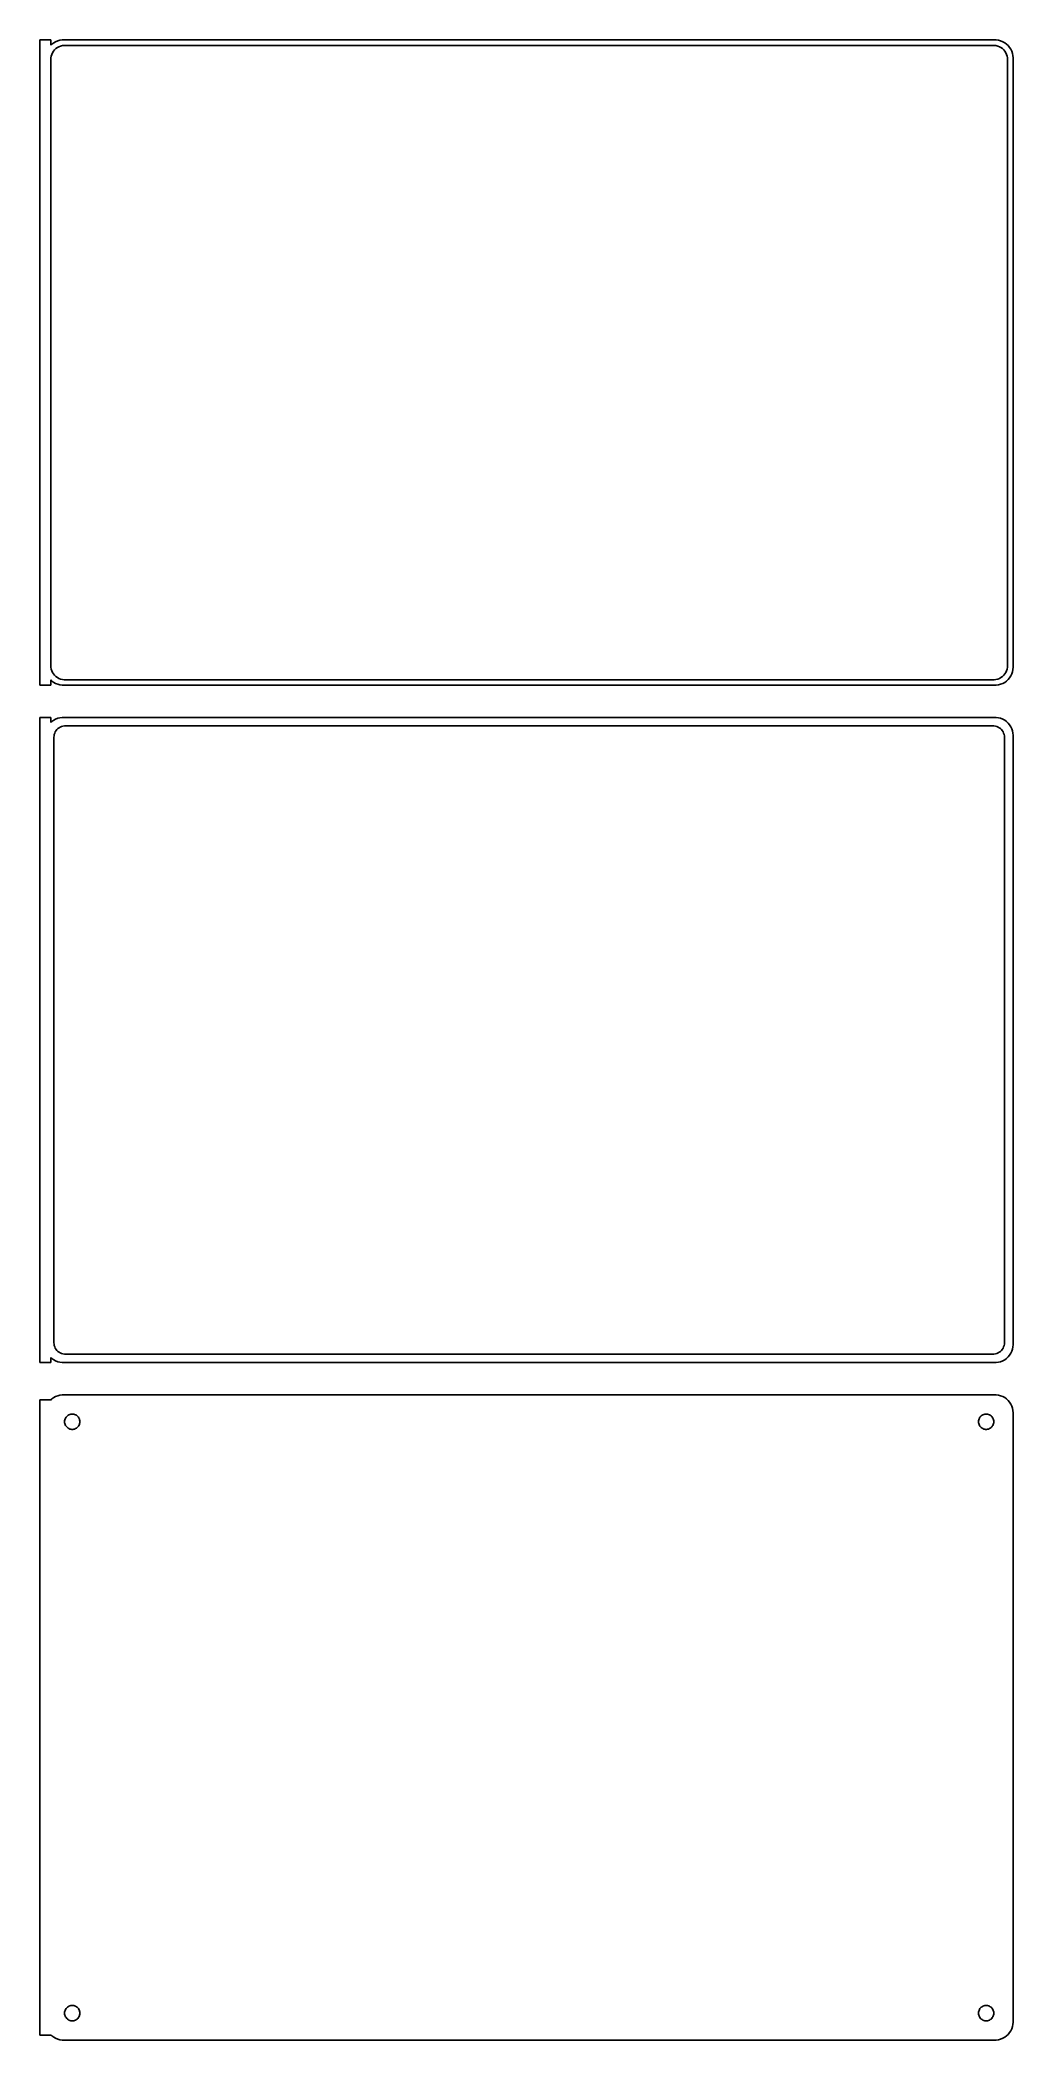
# Model space of a CAD drawing. Header units: metres. Extents: x -136 to 135, y 477 to 1035.
import ezdxf

# ---------------------------------------------------------------- set-up
doc = ezdxf.new("R2010")
doc.units = ezdxf.units.M

msp = doc.modelspace()

# ---------------------------------------------------------------- linework, layer by layer
for p, q in [((-133.5, 1034.99), (-136.5, 1034.99)), ((-136.5, 1034.99), (-136.5, 855.01)), ((-133.5, 1033.56), (-133.5, 1034.99)), ((-133.187, 1033.85), (-133.5, 1033.56)), ((-132.679, 1034.22), (-133.187, 1033.85)), ((-132.129, 1034.52), (-132.679, 1034.22)), ((-132.416, 1032.24), (-132.05, 1032.58)), ((-131.545, 1034.76), (-132.129, 1034.52)), ((-132.05, 1032.58), (-131.643, 1032.88)), ((-131.643, 1032.88), (-131.203, 1033.12)), ((-130.937, 1034.91), (-131.545, 1034.76)), ((-131.203, 1033.12), (-130.736, 1033.3)), ((-130.314, 1034.99), (-130.937, 1034.91)), ((-130.736, 1033.3), (-130.25, 1033.43)), ((130.314, 1034.99), (-130.314, 1034.99)), ((-130.25, 1033.43), (-129.751, 1033.49)), ((-129.751, 1033.49), (129.751, 1033.49)), ((129.751, 1033.49), (130.25, 1033.43)), ((130.25, 1033.43), (130.736, 1033.3)), ((130.937, 1034.91), (130.314, 1034.99)), ((130.736, 1033.3), (131.203, 1033.12)), ((131.545, 1034.76), (130.937, 1034.91)), ((131.203, 1033.12), (131.643, 1032.88)), ((132.129, 1034.52), (131.545, 1034.76)), ((131.643, 1032.88), (132.05, 1032.58)), ((132.05, 1032.58), (132.416, 1032.24)), ((132.679, 1034.22), (132.129, 1034.52)), ((133.187, 1033.85), (132.679, 1034.22)), ((133.645, 1033.42), (133.187, 1033.85)), ((134.045, 1032.94), (133.645, 1033.42)), ((134.382, 1032.41), (134.045, 1032.94)), ((134.649, 1031.84), (134.382, 1032.41)), ((-133.5, 1029.5), (-133.468, 1030)), ((-133.5, 860.5), (-133.5, 1029.5)), ((-133.468, 1030), (-133.374, 1030.49)), ((-133.374, 1030.49), (-133.219, 1030.97)), ((-133.219, 1030.97), (-133.005, 1031.43)), ((-133.005, 1031.43), (-132.736, 1031.85)), ((-132.736, 1031.85), (-132.416, 1032.24)), ((132.416, 1032.24), (132.736, 1031.85)), ((132.736, 1031.85), (133.005, 1031.43)), ((133.005, 1031.43), (133.219, 1030.97)), ((133.219, 1030.97), (133.374, 1030.49)), ((133.374, 1030.49), (133.468, 1030)), ((133.468, 1030), (133.5, 1029.5)), ((133.5, 1029.5), (133.5, 860.5)), ((134.843, 1031.24), (134.649, 1031.84)), ((134.961, 1030.63), (134.843, 1031.24)), ((135, 1030), (134.961, 1030.63)), ((135, 860), (135, 1030)), ((-133.468, 859.999), (-133.5, 860.5)), ((-133.374, 859.505), (-133.468, 859.999)), ((-133.219, 859.028), (-133.374, 859.505)), ((133.374, 859.505), (133.219, 859.028)), ((133.468, 859.999), (133.374, 859.505)), ((133.5, 860.5), (133.468, 859.999)), ((134.843, 858.757), (134.961, 859.373)), ((134.961, 859.373), (135, 860)), ((-136.5, 855.01), (-133.5, 855.01)), ((-133.5, 856.441), (-133.187, 856.147)), ((-133.5, 855.01), (-133.5, 856.441)), ((-133.005, 858.573), (-133.219, 859.028)), ((-133.187, 856.147), (-132.679, 855.778)), ((-132.736, 858.149), (-133.005, 858.573)), ((-132.416, 857.762), (-132.736, 858.149)), ((-132.679, 855.778), (-132.129, 855.476)), ((-132.05, 857.418), (-132.416, 857.762)), ((-132.129, 855.476), (-131.545, 855.245)), ((-131.643, 857.123), (-132.05, 857.418)), ((-131.203, 856.881), (-131.643, 857.123)), ((-131.545, 855.245), (-130.937, 855.089)), ((-130.736, 856.696), (-131.203, 856.881)), ((-130.937, 855.089), (-130.314, 855.01)), ((-130.25, 856.571), (-130.736, 856.696)), ((-130.314, 855.01), (130.314, 855.01)), ((-129.751, 856.508), (-130.25, 856.571)), ((129.751, 856.508), (-129.751, 856.508)), ((130.25, 856.571), (129.751, 856.508)), ((130.736, 856.696), (130.25, 856.571)), ((130.314, 855.01), (130.937, 855.089)), ((131.203, 856.881), (130.736, 856.696)), ((130.937, 855.089), (131.545, 855.245)), ((131.643, 857.123), (131.203, 856.881)), ((131.545, 855.245), (132.129, 855.476)), ((132.05, 857.418), (131.643, 857.123)), ((132.416, 857.762), (132.05, 857.418)), ((132.129, 855.476), (132.679, 855.778)), ((132.736, 858.149), (132.416, 857.762)), ((132.679, 855.778), (133.187, 856.147)), ((133.005, 858.573), (132.736, 858.149)), ((133.219, 859.028), (133.005, 858.573)), ((133.187, 856.147), (133.645, 856.577)), ((133.645, 856.577), (134.045, 857.061)), ((134.045, 857.061), (134.382, 857.591)), ((134.382, 857.591), (134.649, 858.159)), ((134.649, 858.159), (134.843, 858.757)), ((-133.5, 845.979), (-136.5, 845.979)), ((-136.5, 845.979), (-136.5, 666.021)), ((-133.5, 844.559), (-133.5, 845.979)), ((-133.187, 844.853), (-133.5, 844.559)), ((-132.679, 845.222), (-133.187, 844.853)), ((-132.129, 845.524), (-132.679, 845.222)), ((-131.545, 845.755), (-132.129, 845.524)), ((-132.018, 842.33), (-131.769, 842.631)), ((-131.769, 842.631), (-131.484, 842.899)), ((-130.937, 845.911), (-131.545, 845.755)), ((-131.484, 842.899), (-131.168, 843.128)), ((-131.168, 843.128), (-130.825, 843.317)), ((-130.314, 845.99), (-130.937, 845.911)), ((-130.825, 843.317), (-130.462, 843.461)), ((-130.462, 843.461), (-130.083, 843.558)), ((130.314, 845.99), (-130.314, 845.99)), ((-130.083, 843.558), (-129.695, 843.607)), ((-129.695, 843.607), (129.695, 843.607)), ((129.695, 843.607), (130.083, 843.558)), ((130.083, 843.558), (130.462, 843.461)), ((130.937, 845.911), (130.314, 845.99)), ((130.462, 843.461), (130.825, 843.317)), ((130.825, 843.317), (131.168, 843.128)), ((131.545, 845.755), (130.937, 845.911)), ((131.168, 843.128), (131.484, 842.899)), ((131.484, 842.899), (131.769, 842.631)), ((132.129, 845.524), (131.545, 845.755)), ((131.769, 842.631), (132.018, 842.33)), ((132.679, 845.222), (132.129, 845.524)), ((133.187, 844.853), (132.679, 845.222)), ((133.645, 844.423), (133.187, 844.853)), ((134.045, 843.939), (133.645, 844.423)), ((134.382, 843.409), (134.045, 843.939)), ((134.649, 842.841), (134.382, 843.409)), ((134.843, 842.243), (134.649, 842.841)), ((-132.613, 840.5), (-132.588, 840.89)), ((-132.613, 671.5), (-132.613, 840.5)), ((-132.588, 840.89), (-132.515, 841.274)), ((-132.515, 841.274), (-132.394, 841.646)), ((-132.394, 841.646), (-132.228, 842)), ((-132.228, 842), (-132.018, 842.33)), ((132.018, 842.33), (132.228, 842)), ((132.228, 842), (132.394, 841.646)), ((132.394, 841.646), (132.515, 841.274)), ((132.515, 841.274), (132.588, 840.89)), ((132.588, 840.89), (132.613, 840.5)), ((132.613, 840.5), (132.613, 671.5)), ((134.961, 841.627), (134.843, 842.243)), ((135, 841), (134.961, 841.627)), ((135, 671), (135, 841)), ((-132.588, 671.11), (-132.613, 671.5)), ((-132.515, 670.726), (-132.588, 671.11)), ((-132.394, 670.354), (-132.515, 670.726)), ((-132.228, 670), (-132.394, 670.354)), ((-132.018, 669.67), (-132.228, 670)), ((-131.769, 669.369), (-132.018, 669.67)), ((132.018, 669.67), (131.769, 669.369)), ((132.228, 670), (132.018, 669.67)), ((132.394, 670.354), (132.228, 670)), ((132.515, 670.726), (132.394, 670.354)), ((132.588, 671.11), (132.515, 670.726)), ((132.613, 671.5), (132.588, 671.11)), ((134.649, 669.159), (134.843, 669.757)), ((134.843, 669.757), (134.961, 670.373)), ((134.961, 670.373), (135, 671)), ((-136.5, 666.021), (-133.5, 666.021)), ((-133.5, 666.021), (-133.5, 667.441)), ((-133.5, 667.441), (-133.187, 667.147)), ((-133.187, 667.147), (-132.679, 666.778)), ((-132.679, 666.778), (-132.129, 666.476)), ((-132.129, 666.476), (-131.545, 666.245)), ((-131.484, 669.101), (-131.769, 669.369)), ((-131.545, 666.245), (-130.937, 666.089)), ((-131.168, 668.872), (-131.484, 669.101)), ((-130.825, 668.683), (-131.168, 668.872)), ((-130.937, 666.089), (-130.314, 666.01)), ((-130.462, 668.539), (-130.825, 668.683)), ((-130.083, 668.442), (-130.462, 668.539)), ((-130.314, 666.01), (130.314, 666.01)), ((-129.695, 668.393), (-130.083, 668.442)), ((129.695, 668.393), (-129.695, 668.393)), ((130.083, 668.442), (129.695, 668.393)), ((130.462, 668.539), (130.083, 668.442)), ((130.314, 666.01), (130.937, 666.089)), ((130.825, 668.683), (130.462, 668.539)), ((131.168, 668.872), (130.825, 668.683)), ((130.937, 666.089), (131.545, 666.245)), ((131.484, 669.101), (131.168, 668.872)), ((131.769, 669.369), (131.484, 669.101)), ((131.545, 666.245), (132.129, 666.476)), ((132.129, 666.476), (132.679, 666.778)), ((132.679, 666.778), (133.187, 667.147)), ((133.187, 667.147), (133.645, 667.577)), ((133.645, 667.577), (134.045, 668.061)), ((134.045, 668.061), (134.382, 668.591)), ((134.382, 668.591), (134.649, 669.159)), ((-133.5, 655.653), (-136.5, 655.653)), ((-136.5, 655.653), (-136.5, 478.347)), ((-133.187, 655.853), (-133.5, 655.559)), ((-133.5, 655.559), (-133.5, 655.653)), ((-132.679, 656.222), (-133.187, 655.853)), ((-132.129, 656.524), (-132.679, 656.222)), ((-131.545, 656.755), (-132.129, 656.524)), ((-130.937, 656.911), (-131.545, 656.755)), ((-130.314, 656.99), (-130.937, 656.911)), ((130.314, 656.99), (-130.314, 656.99)), ((130.937, 656.911), (130.314, 656.99)), ((131.545, 656.755), (130.937, 656.911)), ((132.129, 656.524), (131.545, 656.755)), ((132.679, 656.222), (132.129, 656.524)), ((133.187, 655.853), (132.679, 656.222)), ((133.645, 655.423), (133.187, 655.853)), ((134.045, 654.939), (133.645, 655.423)), ((134.382, 654.409), (134.045, 654.939)), ((134.649, 653.841), (134.382, 654.409)), ((134.843, 653.243), (134.649, 653.841)), ((134.961, 652.627), (134.843, 653.243)), ((-129.635, 649.5), (-129.618, 649.768)), ((-129.618, 649.232), (-129.635, 649.5)), ((-129.618, 649.768), (-129.568, 650.031)), ((-129.568, 648.969), (-129.618, 649.232)), ((-129.568, 650.031), (-129.485, 650.286)), ((-129.485, 648.714), (-129.568, 648.969)), ((-129.485, 650.286), (-129.371, 650.529)), ((-129.371, 648.471), (-129.485, 648.714)), ((-129.371, 650.529), (-129.227, 650.755)), ((-129.227, 648.245), (-129.371, 648.471)), ((-129.227, 650.755), (-129.057, 650.962)), ((-129.057, 648.038), (-129.227, 648.245)), ((-129.057, 650.962), (-128.861, 651.145)), ((-128.861, 647.855), (-129.057, 648.038)), ((-128.861, 651.145), (-128.644, 651.303)), ((-128.644, 647.697), (-128.861, 647.855)), ((-128.644, 651.303), (-128.409, 651.432)), ((-128.409, 647.568), (-128.644, 647.697)), ((-128.409, 651.432), (-128.16, 651.531)), ((-128.16, 647.469), (-128.409, 647.568)), ((-128.16, 651.531), (-127.9, 651.597)), ((-127.9, 647.403), (-128.16, 647.469)), ((-127.9, 651.597), (-127.634, 651.631)), ((-127.634, 647.369), (-127.9, 647.403)), ((-127.634, 651.631), (-127.366, 651.631)), ((-127.366, 647.369), (-127.634, 647.369)), ((-127.366, 651.631), (-127.1, 651.597)), ((-127.1, 647.403), (-127.366, 647.369)), ((-127.1, 651.597), (-126.84, 651.531)), ((-126.84, 647.469), (-127.1, 647.403)), ((-126.84, 651.531), (-126.591, 651.432)), ((-126.591, 647.568), (-126.84, 647.469)), ((-126.591, 651.432), (-126.356, 651.303)), ((-126.356, 647.697), (-126.591, 647.568)), ((-126.356, 651.303), (-126.139, 651.145)), ((-126.139, 647.855), (-126.356, 647.697)), ((-126.139, 651.145), (-125.943, 650.962)), ((-125.943, 648.038), (-126.139, 647.855)), ((-125.943, 650.962), (-125.773, 650.755)), ((-125.773, 648.245), (-125.943, 648.038)), ((-125.773, 650.755), (-125.629, 650.529)), ((-125.629, 648.471), (-125.773, 648.245)), ((-125.629, 650.529), (-125.515, 650.286)), ((-125.515, 648.714), (-125.629, 648.471)), ((-125.515, 650.286), (-125.432, 650.031)), ((-125.432, 648.969), (-125.515, 648.714)), ((-125.432, 650.031), (-125.382, 649.768)), ((-125.382, 649.232), (-125.432, 648.969)), ((-125.382, 649.768), (-125.365, 649.5)), ((-125.365, 649.5), (-125.382, 649.232)), ((125.365, 649.5), (125.382, 649.768)), ((125.382, 649.232), (125.365, 649.5)), ((125.382, 649.768), (125.432, 650.031)), ((125.432, 648.969), (125.382, 649.232)), ((125.432, 650.031), (125.515, 650.286)), ((125.515, 648.714), (125.432, 648.969)), ((125.515, 650.286), (125.629, 650.529)), ((125.629, 648.471), (125.515, 648.714)), ((125.629, 650.529), (125.773, 650.755)), ((125.773, 648.245), (125.629, 648.471)), ((125.773, 650.755), (125.943, 650.962)), ((125.943, 648.038), (125.773, 648.245)), ((125.943, 650.962), (126.139, 651.145)), ((126.139, 647.855), (125.943, 648.038)), ((126.139, 651.145), (126.356, 651.303)), ((126.356, 647.697), (126.139, 647.855)), ((126.356, 651.303), (126.591, 651.432)), ((126.591, 647.568), (126.356, 647.697)), ((126.591, 651.432), (126.84, 651.531)), ((126.84, 647.469), (126.591, 647.568)), ((126.84, 651.531), (127.1, 651.597)), ((127.1, 647.403), (126.84, 647.469)), ((127.1, 651.597), (127.366, 651.631)), ((127.366, 647.369), (127.1, 647.403)), ((127.366, 651.631), (127.634, 651.631)), ((127.634, 647.369), (127.366, 647.369)), ((127.634, 651.631), (127.9, 651.597)), ((127.9, 647.403), (127.634, 647.369)), ((127.9, 651.597), (128.16, 651.531)), ((128.16, 647.469), (127.9, 647.403)), ((128.16, 651.531), (128.409, 651.432)), ((128.409, 647.568), (128.16, 647.469)), ((128.409, 651.432), (128.644, 651.303)), ((128.644, 647.697), (128.409, 647.568)), ((128.644, 651.303), (128.861, 651.145)), ((128.861, 647.855), (128.644, 647.697)), ((128.861, 651.145), (129.057, 650.962)), ((129.057, 648.038), (128.861, 647.855)), ((129.057, 650.962), (129.227, 650.755)), ((129.227, 648.245), (129.057, 648.038)), ((129.227, 650.755), (129.371, 650.529)), ((129.371, 648.471), (129.227, 648.245)), ((129.371, 650.529), (129.485, 650.286)), ((129.485, 648.714), (129.371, 648.471)), ((129.485, 650.286), (129.568, 650.031)), ((129.568, 648.969), (129.485, 648.714)), ((129.568, 650.031), (129.618, 649.768)), ((129.618, 649.232), (129.568, 648.969)), ((129.618, 649.768), (129.635, 649.5)), ((129.635, 649.5), (129.618, 649.232)), ((135, 652), (134.961, 652.627)), ((135, 482), (135, 652)), ((-129.485, 485.286), (-129.371, 485.529)), ((-129.371, 485.529), (-129.227, 485.755)), ((-129.227, 485.755), (-129.057, 485.962)), ((-129.057, 485.962), (-128.861, 486.145)), ((-128.861, 486.145), (-128.644, 486.303)), ((-128.644, 486.303), (-128.409, 486.432)), ((-128.409, 486.432), (-128.16, 486.531)), ((-128.16, 486.531), (-127.9, 486.597)), ((-127.9, 486.597), (-127.634, 486.631)), ((-127.634, 486.631), (-127.366, 486.631)), ((-127.366, 486.631), (-127.1, 486.597)), ((-127.1, 486.597), (-126.84, 486.531)), ((-126.84, 486.531), (-126.591, 486.432)), ((-126.591, 486.432), (-126.356, 486.303)), ((-126.356, 486.303), (-126.139, 486.145)), ((-126.139, 486.145), (-125.943, 485.962)), ((-125.943, 485.962), (-125.773, 485.755)), ((-125.773, 485.755), (-125.629, 485.529)), ((-125.629, 485.529), (-125.515, 485.286)), ((125.515, 485.286), (125.629, 485.529)), ((125.629, 485.529), (125.773, 485.755)), ((125.773, 485.755), (125.943, 485.962)), ((125.943, 485.962), (126.139, 486.145)), ((126.139, 486.145), (126.356, 486.303)), ((126.356, 486.303), (126.591, 486.432)), ((126.591, 486.432), (126.84, 486.531)), ((126.84, 486.531), (127.1, 486.597)), ((127.1, 486.597), (127.366, 486.631)), ((127.366, 486.631), (127.634, 486.631)), ((127.634, 486.631), (127.9, 486.597)), ((127.9, 486.597), (128.16, 486.531)), ((128.16, 486.531), (128.409, 486.432)), ((128.409, 486.432), (128.644, 486.303)), ((128.644, 486.303), (128.861, 486.145)), ((128.861, 486.145), (129.057, 485.962)), ((129.057, 485.962), (129.227, 485.755)), ((129.227, 485.755), (129.371, 485.529)), ((129.371, 485.529), (129.485, 485.286)), ((-129.635, 484.5), (-129.618, 484.768)), ((-129.618, 484.232), (-129.635, 484.5)), ((-129.618, 484.768), (-129.568, 485.031)), ((-129.568, 483.969), (-129.618, 484.232)), ((-129.568, 485.031), (-129.485, 485.286)), ((-129.485, 483.714), (-129.568, 483.969)), ((-129.371, 483.471), (-129.485, 483.714)), ((-129.227, 483.245), (-129.371, 483.471)), ((-129.057, 483.038), (-129.227, 483.245)), ((-128.861, 482.855), (-129.057, 483.038)), ((-128.644, 482.697), (-128.861, 482.855)), ((-128.409, 482.568), (-128.644, 482.697)), ((-128.16, 482.469), (-128.409, 482.568)), ((-127.9, 482.403), (-128.16, 482.469)), ((-127.634, 482.369), (-127.9, 482.403)), ((-127.366, 482.369), (-127.634, 482.369)), ((-127.1, 482.403), (-127.366, 482.369)), ((-126.84, 482.469), (-127.1, 482.403)), ((-126.591, 482.568), (-126.84, 482.469)), ((-126.356, 482.697), (-126.591, 482.568)), ((-126.139, 482.855), (-126.356, 482.697)), ((-125.943, 483.038), (-126.139, 482.855)), ((-125.773, 483.245), (-125.943, 483.038)), ((-125.629, 483.471), (-125.773, 483.245)), ((-125.515, 483.714), (-125.629, 483.471)), ((-125.515, 485.286), (-125.432, 485.031)), ((-125.432, 483.969), (-125.515, 483.714)), ((-125.432, 485.031), (-125.382, 484.768)), ((-125.382, 484.232), (-125.432, 483.969)), ((-125.382, 484.768), (-125.365, 484.5)), ((-125.365, 484.5), (-125.382, 484.232)), ((125.365, 484.5), (125.382, 484.768)), ((125.382, 484.232), (125.365, 484.5)), ((125.382, 484.768), (125.432, 485.031)), ((125.432, 483.969), (125.382, 484.232)), ((125.432, 485.031), (125.515, 485.286)), ((125.515, 483.714), (125.432, 483.969)), ((125.629, 483.471), (125.515, 483.714)), ((125.773, 483.245), (125.629, 483.471)), ((125.943, 483.038), (125.773, 483.245)), ((126.139, 482.855), (125.943, 483.038)), ((126.356, 482.697), (126.139, 482.855)), ((126.591, 482.568), (126.356, 482.697)), ((126.84, 482.469), (126.591, 482.568)), ((127.1, 482.403), (126.84, 482.469)), ((127.366, 482.369), (127.1, 482.403)), ((127.634, 482.369), (127.366, 482.369)), ((127.9, 482.403), (127.634, 482.369)), ((128.16, 482.469), (127.9, 482.403)), ((128.409, 482.568), (128.16, 482.469)), ((128.644, 482.697), (128.409, 482.568)), ((128.861, 482.855), (128.644, 482.697)), ((129.057, 483.038), (128.861, 482.855)), ((129.227, 483.245), (129.057, 483.038)), ((129.371, 483.471), (129.227, 483.245)), ((129.485, 483.714), (129.371, 483.471)), ((129.485, 485.286), (129.568, 485.031)), ((129.568, 483.969), (129.485, 483.714)), ((129.568, 485.031), (129.618, 484.768)), ((129.618, 484.232), (129.568, 483.969)), ((129.618, 484.768), (129.635, 484.5)), ((129.635, 484.5), (129.618, 484.232)), ((134.382, 479.591), (134.649, 480.159)), ((134.649, 480.159), (134.843, 480.757)), ((134.843, 480.757), (134.961, 481.373)), ((134.961, 481.373), (135, 482)), ((-136.5, 478.347), (-133.5, 478.347)), ((-133.5, 478.347), (-133.5, 478.441)), ((-133.5, 478.441), (-133.187, 478.147)), ((-133.187, 478.147), (-132.679, 477.778)), ((-132.679, 477.778), (-132.129, 477.476)), ((-132.129, 477.476), (-131.545, 477.245)), ((-131.545, 477.245), (-130.937, 477.089)), ((-130.937, 477.089), (-130.314, 477.01)), ((-130.314, 477.01), (130.314, 477.01)), ((130.314, 477.01), (130.937, 477.089)), ((130.937, 477.089), (131.545, 477.245)), ((131.545, 477.245), (132.129, 477.476)), ((132.129, 477.476), (132.679, 477.778)), ((132.679, 477.778), (133.187, 478.147)), ((133.187, 478.147), (133.645, 478.577)), ((133.645, 478.577), (134.045, 479.061)), ((134.045, 479.061), (134.382, 479.591))]:
    msp.add_line(p, q)

doc.saveas('drawing.dxf')
